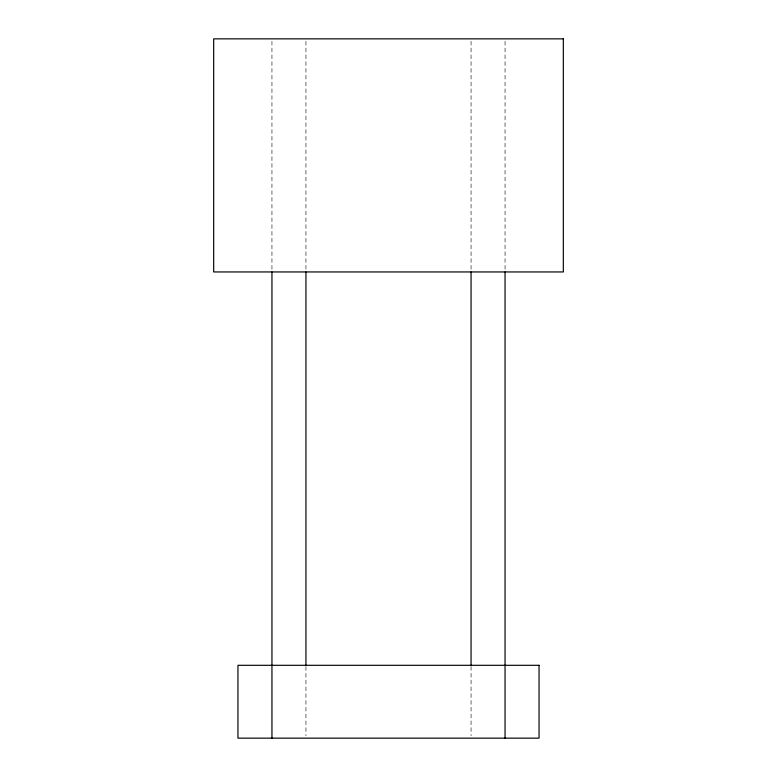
<?xml version="1.0" encoding="UTF-8"?>
<svg xmlns="http://www.w3.org/2000/svg" width="777" height="777" viewBox="0 0 777 777"><rect width="100%" height="100%" fill="white"/><g stroke="black" fill="none" stroke-linecap="round" stroke-linejoin="round"><path stroke-width="0.58" stroke-dasharray="3.88 2.91" d="M505.05 41.278L505.05 269.522M471.056 41.278L471.056 269.522M471.056 666.52L471.056 735.722M305.944 41.278L305.944 269.522M305.944 666.52L305.944 735.722M271.95 41.278L271.95 269.522"/><path stroke-width="1.17" d="M505.05 271.95L505.05 738.15M471.056 271.95L471.056 665.306M305.944 271.95L305.944 665.306M271.95 271.95L271.95 738.15M563.325 38.85L213.675 38.85L213.675 271.95L563.325 271.95L563.325 38.85M539.044 665.306L237.956 665.306L237.956 738.15L539.044 738.15L539.044 665.306"/></g></svg>
